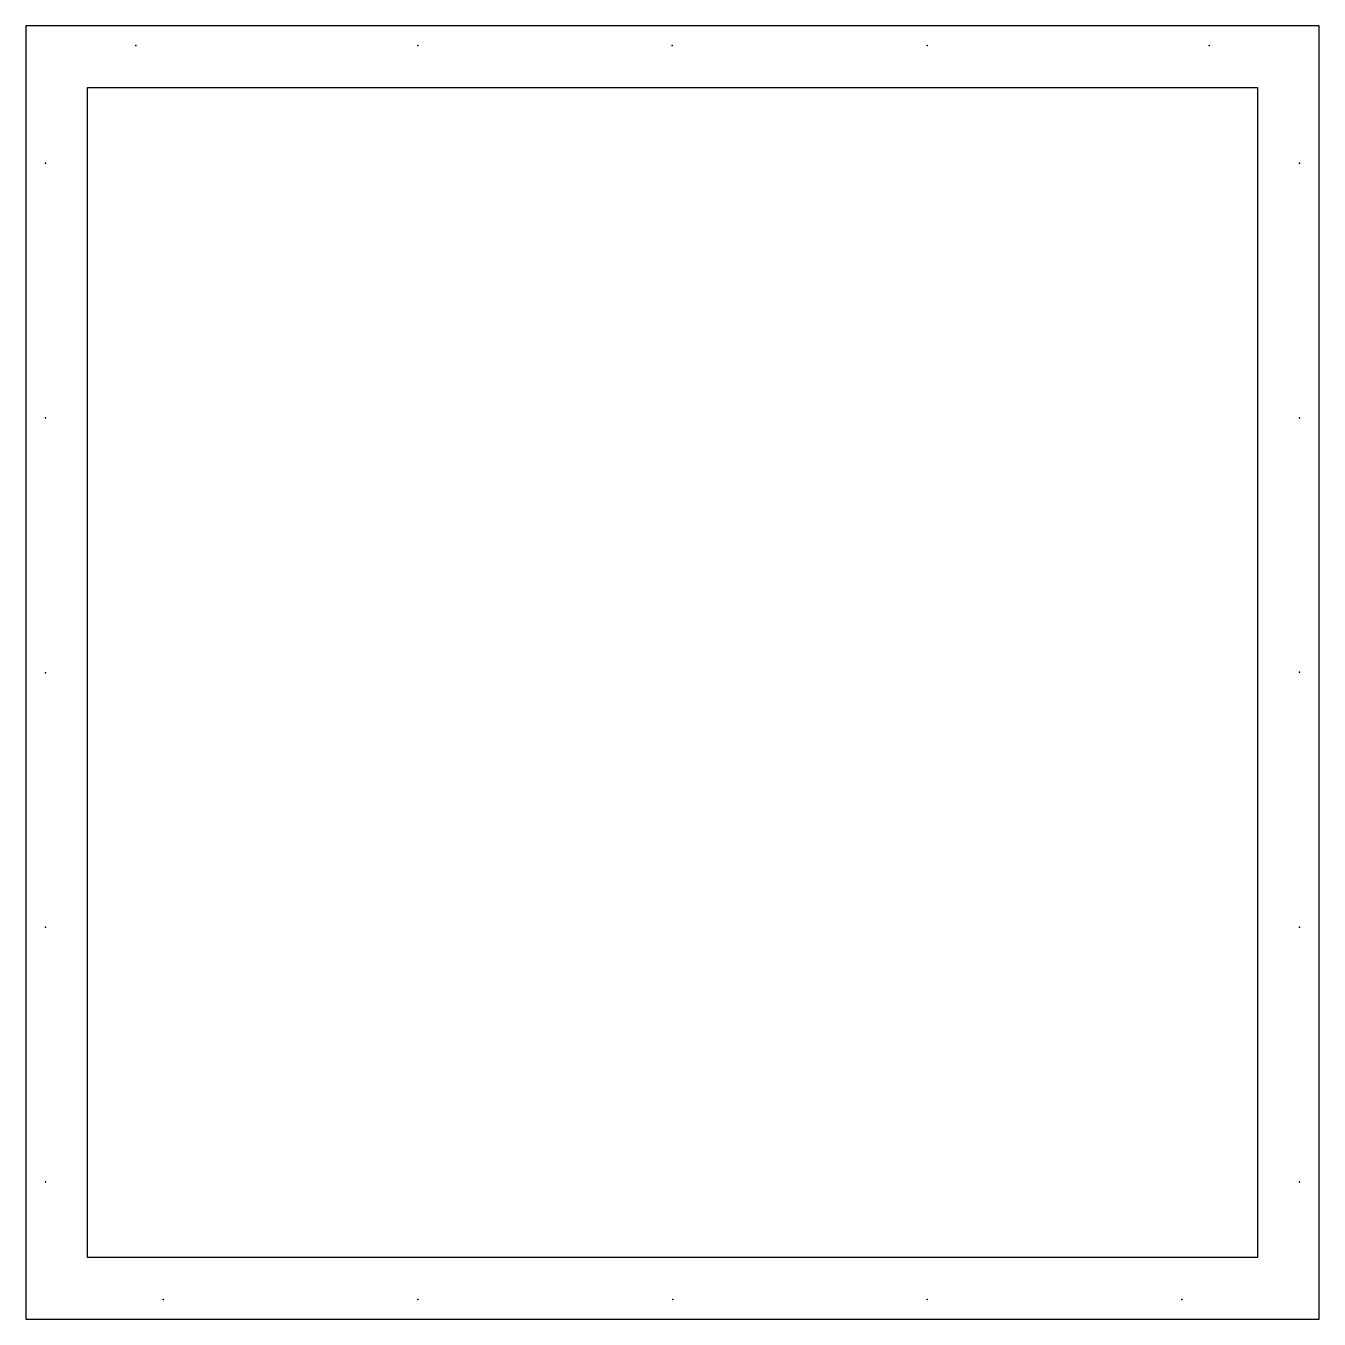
# Model space of a CAD drawing. Extents: x 0.5 to 21.2, y 0.5 to 21.2.
import ezdxf

# ---------------------------------------------------------------- set-up
doc = ezdxf.new("R2010")
doc.units = 0
doc.layers.add('1', color=2, linetype='CONTINUOUS')
doc.layers.add('2', color=3, linetype='CONTINUOUS')

msp = doc.modelspace()

# ---------------------------------------------------------------- linework, layer by layer
at = {"layer": '1'}
for p, q in [((21.193, 21.193), (0.5, 21.193)), ((0.5, 21.193), (0.5, 0.5)), ((21.193, 0.5), (21.193, 21.193)), ((1.484, 20.209), (20.209, 20.209)), ((1.484, 1.484), (1.484, 20.209)), ((20.209, 20.209), (20.209, 1.484)), ((20.209, 1.484), (1.484, 1.484)), ((0.5, 0.5), (21.193, 0.5))]:
    msp.add_line(p, q, dxfattribs=at)
at = {"layer": '2'}
for p in [(2.261, 20.878), (6.772, 20.878), (10.839, 20.878), (14.921, 20.878), (19.432, 20.878), (0.815, 18.996), (20.878, 18.996), (0.815, 14.921), (20.878, 14.921), (0.815, 10.839), (20.878, 10.854), (0.815, 6.772), (20.878, 6.772), (0.815, 2.697), (20.878, 2.697), (2.697, 0.815), (6.772, 0.815), (10.854, 0.815), (14.921, 0.815), (18.996, 0.815)]:
    msp.add_point(p, dxfattribs=at)

doc.saveas('drawing.dxf')
